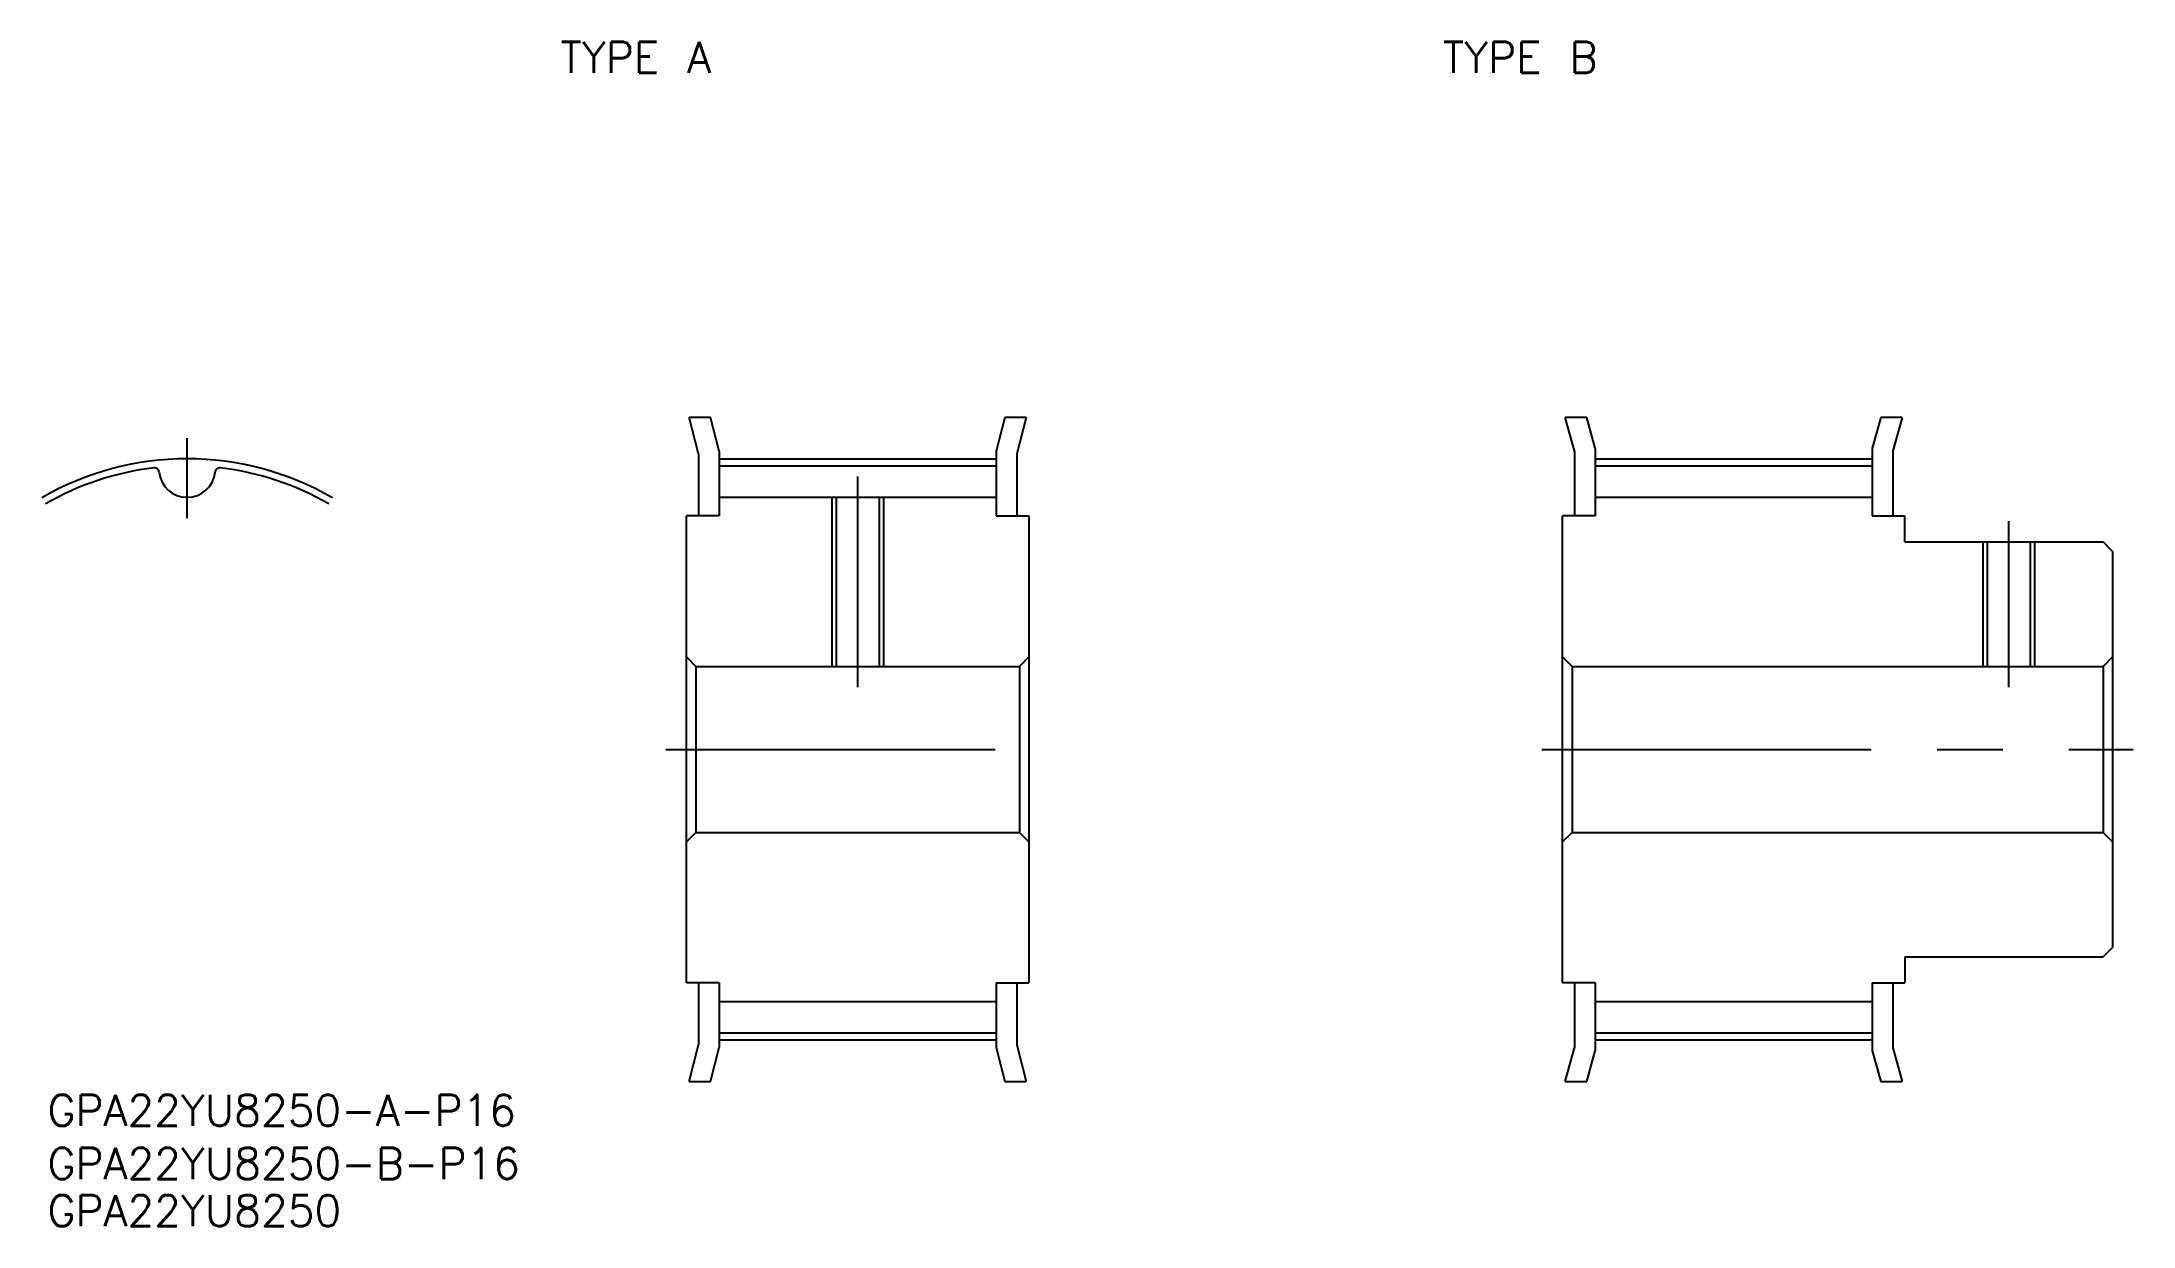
# Model space of a CAD drawing. Extents: x -14 to 188, y -46 to 68.
import ezdxf

# ---------------------------------------------------------------- set-up
doc = ezdxf.new("R2010")
doc.units = 0
doc.linetypes.add('CENTER', pattern=[50.8, 31.75, -6.35, 6.35, -6.35])
doc.layers.get('0').update_dxf_attribs({"linetype": 'CONTINUOUS'})
doc.layers.add('CENTER', color=1, linetype='CENTER')
doc.styles.get("Standard").update_dxf_attribs({"font": 'txt.shx', "height": 3, "bigfont": 'bigfont.shx'})

msp = doc.modelspace()

# ---------------------------------------------------------------- linework, layer by layer
at = {"color": 7, "linetype": 'CONTINUOUS'}
for p, q in [((49.28, 28.49), (48.38, 32)), ((50.45, 32), (48.38, 32)), ((51.28, 28.74), (50.45, 32)), ((78.82, 32), (77.98, 28.74)), ((80.88, 32), (78.82, 32)), ((80.88, 32), (79.98, 28.49)), ((133.73, 28.77), (132.83, 32)), ((134.91, 32), (132.83, 32)), ((135.73, 29.05), (134.91, 32)), ((163.26, 32), (162.43, 29.05)), ((165.33, 32), (163.26, 32)), ((165.33, 32), (164.43, 28.77)), ((49.28, 28.49), (49.28, 22.5)), ((51.28, 28.74), (51.28, 22.5)), ((77.98, 28.74), (77.98, 22.5)), ((79.98, 28.49), (79.98, 22.5)), ((133.73, 28.77), (133.73, 22.5)), ((135.73, 29.05), (135.73, 22.5)), ((162.43, 29.05), (162.43, 22.5)), ((164.43, 28.77), (164.43, 22.5)), ((51.28, 27.33), (77.98, 27.33)), ((135.73, 27.33), (162.43, 27.33)), ((51.28, 24.31), (77.98, 24.31)), ((62.56, 24.31), (62.56, 8)), ((66.7, 24.31), (66.7, 8)), ((135.73, 24.31), (162.43, 24.31)), ((48.13, -22.5), (48.13, 22.5)), ((51.28, 22.5), (48.13, 22.5)), ((77.98, 22.5), (81.13, 22.5)), ((81.13, 22.5), (81.13, -22.5)), ((132.58, -22.5), (132.58, 22.5)), ((135.73, 22.5), (132.58, 22.5)), ((162.43, 22.5), (165.58, 22.5)), ((165.58, 20), (165.58, 22.5)), ((165.58, 20), (184.68, 20)), ((173.51, 20), (173.51, 8)), ((177.65, 20), (177.65, 8)), ((184.68, 20), (185.58, 19.09)), ((185.58, 19.09), (185.58, -19.09)), ((48.13, 8.91), (49.04, 8)), ((81.13, 8.91), (80.22, 8)), ((132.58, 8.91), (133.49, 8)), ((185.58, 8.91), (184.68, 8)), ((49.04, 8), (80.22, 8)), ((49.04, 8), (49.04, -8)), ((80.22, 8), (80.22, -8)), ((133.49, 8), (184.68, 8)), ((133.49, 8), (133.49, -8)), ((184.68, 8), (184.68, -8)), ((48.13, -8.91), (49.04, -8)), ((49.04, -8), (80.22, -8)), ((81.13, -8.91), (80.22, -8)), ((132.58, -8.91), (133.49, -8)), ((133.49, -8), (184.68, -8)), ((185.58, -8.91), (184.68, -8)), ((165.58, -20), (184.68, -20)), ((165.58, -20), (165.58, -22.5)), ((184.68, -20), (185.58, -19.09)), ((51.28, -22.5), (48.13, -22.5)), ((49.28, -22.5), (49.28, -28.48)), ((51.28, -22.5), (51.28, -28.74)), ((77.98, -22.5), (81.13, -22.5)), ((77.98, -22.5), (77.98, -28.74)), ((79.98, -22.5), (79.98, -28.48)), ((135.73, -22.5), (132.58, -22.5)), ((133.73, -22.5), (133.73, -28.78)), ((135.73, -22.5), (135.73, -29.05)), ((162.43, -22.5), (165.58, -22.5)), ((162.43, -22.5), (162.43, -29.05)), ((164.43, -22.5), (164.43, -28.78)), ((51.28, -24.3), (77.98, -24.3)), ((135.73, -24.3), (162.43, -24.3)), ((51.28, -27.32), (77.98, -27.32)), ((135.73, -27.32), (162.43, -27.32)), ((48.38, -32), (49.28, -28.48)), ((50.45, -32), (51.28, -28.74)), ((77.98, -28.74), (78.82, -32)), ((79.98, -28.48), (80.88, -32)), ((132.83, -32), (133.73, -28.78)), ((134.91, -32), (135.73, -29.05)), ((162.43, -29.05), (163.26, -32)), ((164.43, -28.78), (165.33, -32)), ((48.38, -32), (50.45, -32)), ((78.82, -32), (80.88, -32)), ((132.83, -32), (134.91, -32)), ((163.26, -32), (165.33, -32))]:
    msp.add_line(p, q, dxfattribs=at)
at = {"color": 3, "linetype": 'CONTINUOUS'}
for p, q in [((62.13, 24.31), (62.13, 8)), ((67.13, 24.31), (67.13, 8)), ((173.08, 20), (173.08, 8)), ((178.08, 20), (178.08, 8))]:
    msp.add_line(p, q, dxfattribs=at)
at = {"color": 7, "linetype": 'CONTINUOUS'}
for centre, radius, start, end in [((0, 0), 27.32, 96.7384, 120), ((-3.15, 26.69), 0.453, 6.0939, 96.7384), ((0, 27.02), 2.72, 186.0939, 353.9061), ((3.15, 26.69), 0.453, 83.2616, 173.9061), ((0, 0), 27.32, 60, 83.2616)]:
    msp.add_arc(centre, radius, start, end, dxfattribs=at)
at = {"layer": 'CENTER', "color": 1, "linetype": 'CENTER'}
for p, q in [((0, 22.3), (0, 30.01)), ((51.28, 28.01), (77.98, 28.01)), ((64.63, 26.31), (64.63, 6)), ((135.73, 28.01), (162.43, 28.01)), ((175.58, 22), (175.58, 6)), ((46.13, 0), (83.13, 0)), ((130.58, 0), (187.58, 0)), ((51.28, -28.01), (77.98, -28.01)), ((135.73, -28.01), (162.43, -28.01))]:
    msp.add_line(p, q, dxfattribs=at)
msp.add_arc((0, 0), 28.01, 60, 120, dxfattribs=at)

# ---------------------------------------------------------------- texts
at = {"color": 7, "linetype": 'CONTINUOUS'}
for s, p in [('TYPE A', (36, 65.21)), ('TYPE B', (121.05, 65.21)), ('GPA22YU8250-A-P16', (-13.45, -36.29)), ('GPA22YU8250-B-P16', (-13.45, -41.42)), ('GPA22YU8250', (-13.45, -45.96))]:
    msp.add_text(s, height=3, dxfattribs=at).set_placement(p)

doc.saveas('drawing.dxf')
